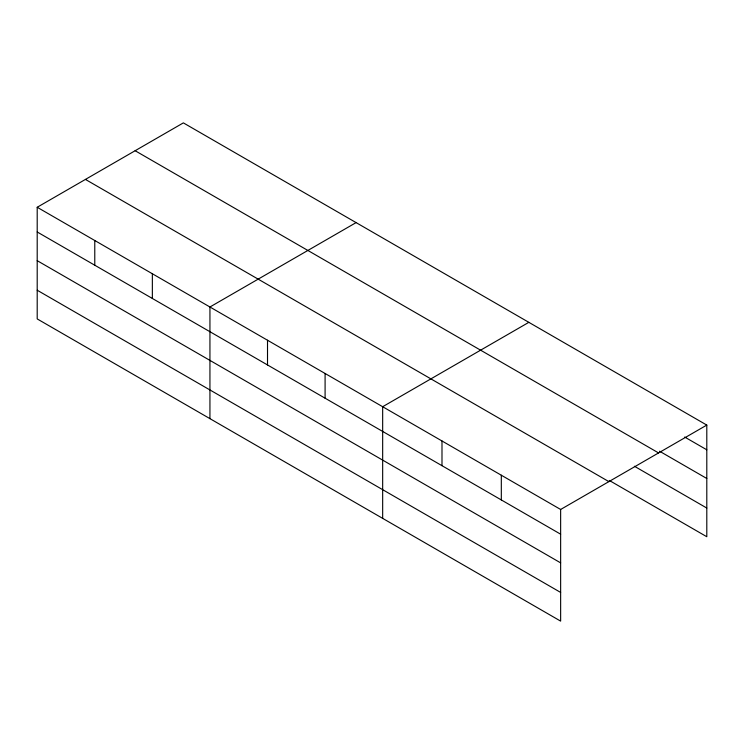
<?xml version="1.0" encoding="UTF-8"?>
<svg xmlns="http://www.w3.org/2000/svg" width="744" height="744" viewBox="0 0 744 744"><rect width="100%" height="100%" fill="white"/><g stroke="black" fill="none" stroke-linecap="round" stroke-linejoin="round"><path stroke-width="1.12" d="M560.641 562.873L560.641 509.473L37.2 207.269L37.2 318.916L560.641 621.119L560.641 562.873L37.2 260.67M37.2 207.269L183.359 122.881L706.8 425.084L706.8 536.731L609.271 480.429M356.097 222.605L209.938 306.993L209.938 418.639M528.835 322.338L382.667 406.717L382.667 518.373M560.641 509.473L706.8 425.084M684.675 437.035L706.8 449.804M659.547 451.208L706.8 478.494M135.129 150.725L658.57 452.929M634.409 466.246L706.8 508.05M85.43 179.416L608.871 481.619M37.2 231.979L560.641 534.192M37.2 290.225L560.641 592.429M501.316 475.221L501.316 499.94M441.992 440.969L441.992 465.688M325.091 373.479L325.091 398.198M267.514 340.231L267.514 364.951M152.353 273.755L152.353 298.465M94.776 240.507L94.776 265.227"/></g></svg>
